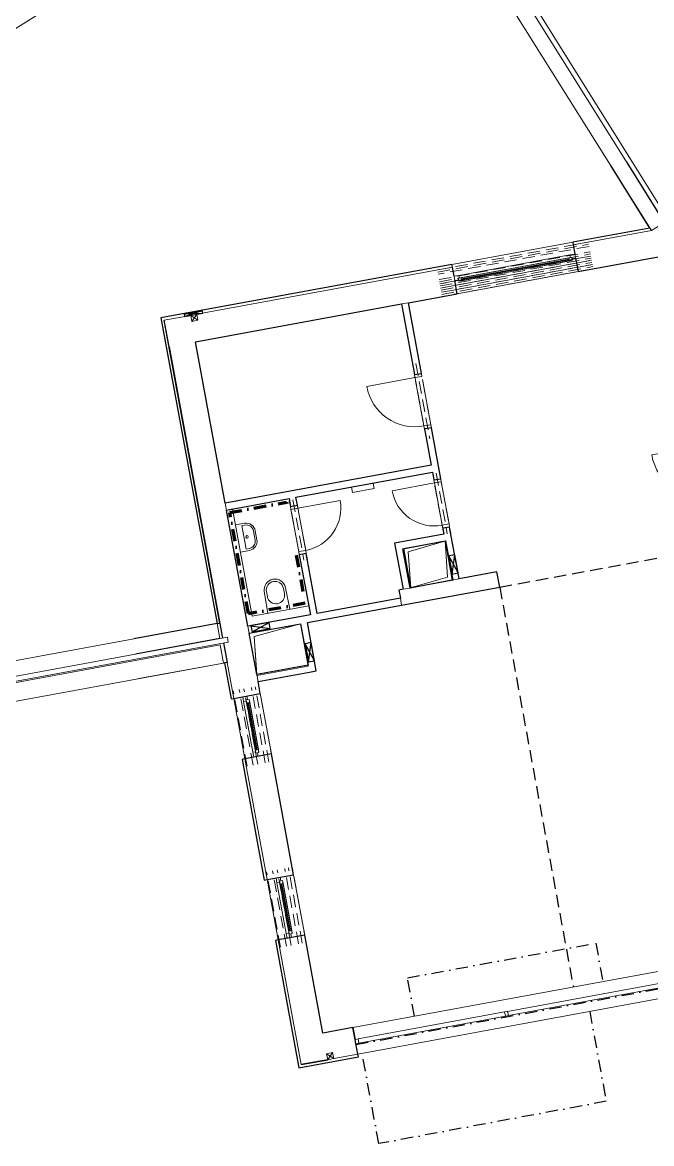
# Model space of a CAD drawing. Header units: millimetres. Extents: x -9129 to 220959, y -4760 to 72638.
# Drawn here: x 172643 to 182892, y -1682 to 16582 of the extents above; entities that cross this region are included whole.
import ezdxf

# ---------------------------------------------------------------- set-up
doc = ezdxf.new("R2010")
doc.units = ezdxf.units.MM
for name, pattern in [('HA_Dash_3mm-S1mm', [300, 200, -100]), ('HA_DashDot_2_2mm-S0_6mm', [1650, 750, -450, 0, -450]), ('HA_DashDot_4mm-S1mm', [400, 200, -100, 0, -100])]:
    doc.linetypes.add(name, pattern=pattern)
for name, color, linetype, lineweight in [('A-DETL-____-HDLN', 9, 'HA_Dash_3mm-S1mm', 25), ('A-DETL-____-OTLN', 9, 'Continuous', 25), ('A-DETL-____-THIN', 9, 'Continuous', 9), ('A-DETL-GENF-OTLN', 9, 'Continuous', 9), ('A-DOOR-____-MCUT', 9, 'HA_DashDot_2_2mm-S0_6mm', 9), ('A-DOOR-____-OTLN', 9, 'Continuous', 9), ('A-DOOR-FRAM-MCUT', 9, 'Continuous', 9), ('A-FLOR-____-OTLN', 9, 'Continuous', 9), ('A-FLOR-____-OVHD', 9, 'HA_DashDot_4mm-S1mm', 25), ('A-GENM-____-HDLN', 9, 'HA_Dash_3mm-S1mm', 9), ('A-GENM-____-OTLN', 9, 'Continuous', 9), ('A-GLAZ-____-MCUT', 9, 'Continuous', 5), ('A-GLAZ-____-OTLN', 9, 'Continuous', 5), ('A-GLAZ-CURT-MCUT', 9, 'Continuous', 5), ('A-GLAZ-CURT-OTLN', 9, 'Continuous', 5), ('A-GLAZ-CWMG-MCUT', 9, 'Continuous', 5), ('A-GLAZ-CWMG-OTLN', 9, 'Continuous', 5), ('A-WALL-____-MCUT', 9, 'Continuous', 25), ('A-WALL-____-OTLN', 9, 'Continuous', 9), ('I-WALL-____-MCUT', 9, 'Continuous', 25), ('I-WALL-____-OTLN', 9, 'Continuous', 9), ('M-HVAC-DUCT-OTLN', 9, 'Continuous', 9), ('P-SANR-FIXT-OTLN', 9, 'Continuous', 9)]:
    doc.layers.add(name, color=color, linetype=linetype, lineweight=lineweight)

# ---------------------------------------------------------------- blocks, each defined once
blk = doc.blocks.new('HA_DR_Single_Swing_Solid - In_OJ_700x2100-2215883-schema POHLEDU D_140_6400')
at = {"layer": 'A-DOOR-____-MCUT'}
for p, q in [((-350, 57.5), (350, 57.5)), ((-350, -57.5), (350, -57.5))]:
    blk.add_line(p, q, dxfattribs=at)
at = {"layer": 'A-DOOR-____-OTLN', "lineweight": 5}
blk.add_line((350, 757.5), (350, 57.5), dxfattribs=at)
blk.add_arc((350, 57.5), 700, 90, 180, dxfattribs=at)
at = {"layer": 'A-DOOR-FRAM-MCUT'}
for p, q in [((-400, 57.5), (-350, 57.5)), ((-350, 57.5), (-350, -57.5)), ((350, 57.5), (400, 57.5)), ((350, -57.5), (350, 57.5)), ((-350, -57.5), (-400, -57.5)), ((400, -57.5), (350, -57.5))]:
    blk.add_line(p, q, dxfattribs=at)
blk = doc.blocks.new('HA_DR_Single_Swing_Solid - In_OJ_700x2100-2215885-schema POHLEDU D_140_6400')
at = {"layer": 'A-DOOR-____-MCUT'}
for p, q in [((-350, 57.5), (350, 57.5)), ((-350, -57.5), (350, -57.5))]:
    blk.add_line(p, q, dxfattribs=at)
at = {"layer": 'A-DOOR-____-OTLN', "lineweight": 5}
blk.add_line((350, -757.5), (350, -57.5), dxfattribs=at)
blk.add_arc((350, -57.5), 700, 180, 270, dxfattribs=at)
at = {"layer": 'A-DOOR-FRAM-MCUT'}
for p, q in [((-350, 57.5), (-400, 57.5)), ((-350, -57.5), (-350, 57.5)), ((400, 57.5), (350, 57.5)), ((350, 57.5), (350, -57.5)), ((-400, -57.5), (-350, -57.5)), ((350, -57.5), (400, -57.5))]:
    blk.add_line(p, q, dxfattribs=at)
blk = doc.blocks.new('HA_DR_Single_Swing_Solid - In_OJ_800x2100-2215786-schema POHLEDU D_140_6400')
at = {"layer": 'A-DOOR-____-MCUT'}
for p, q in [((-400, 57.5), (400, 57.5)), ((-400, -57.5), (400, -57.5))]:
    blk.add_line(p, q, dxfattribs=at)
at = {"layer": 'A-DOOR-____-OTLN', "lineweight": 5}
blk.add_line((400, 857.5), (400, 57.5), dxfattribs=at)
blk.add_arc((400, 57.5), 800, 90, 180, dxfattribs=at)
at = {"layer": 'A-DOOR-FRAM-MCUT'}
for p, q in [((-450, 57.5), (-400, 57.5)), ((-400, 57.5), (-400, -57.5)), ((400, 57.5), (450, 57.5)), ((400, -57.5), (400, 57.5)), ((-400, -57.5), (-450, -57.5)), ((450, -57.5), (400, -57.5))]:
    blk.add_line(p, q, dxfattribs=at)
blk = doc.blocks.new('HA_DR_Single_Swing_Solid - In_OJ_900x2100_Vstupni-2215765-schema POHLEDU D_140_6400')
at = {"layer": 'A-DOOR-____-MCUT'}
for p, q in [((-450, 125), (450, 125)), ((-450, -125), (450, -125))]:
    blk.add_line(p, q, dxfattribs=at)
at = {"layer": 'A-DOOR-____-OTLN', "lineweight": 5}
blk.add_line((450, 1025), (450, 125), dxfattribs=at)
at = {"layer": 'A-DOOR-____-OTLN'}
for p, q in [((-500, 125), (500, 125)), ((-500, -125), (500, -125))]:
    blk.add_line(p, q, dxfattribs=at)
at = {"layer": 'A-DOOR-____-OTLN', "lineweight": 5}
blk.add_arc((450, 125), 900, 90, 180, dxfattribs=at)
at = {"layer": 'A-DOOR-FRAM-MCUT'}
for p, q in [((-500, 125), (-450, 125)), ((-450, 125), (-450, -125)), ((450, 125), (500, 125)), ((450, -125), (450, 125)), ((-450, -125), (-500, -125)), ((500, -125), (450, -125))]:
    blk.add_line(p, q, dxfattribs=at)
blk = doc.blocks.new('HA_WD_SinglePanel - 1000x3200-2168127-schema POHLEDU D_140_6400')
at = {"layer": 'A-GLAZ-____-MCUT'}
for p, q in [((-440, 25), (-440, -25)), ((-390, 25), (-440, 25)), ((-390, -25), (-390, 25)), ((390, 5), (-390, 5)), ((390, 25), (390, -25)), ((440, 25), (390, 25)), ((440, -25), (440, 25)), ((-500, 0), (-440, 0)), ((-420, -70), (-500, -70)), ((-440, -25), (-390, -25)), ((-420, -25), (-420, -70)), ((390, -5), (-390, -5)), ((390, -25), (440, -25)), ((420, -70), (420, -25)), ((500, -70), (420, -70)), ((440, 0), (500, 0))]:
    blk.add_line(p, q, dxfattribs=at)
at = {"layer": 'A-GLAZ-____-OTLN'}
for p, q in [((-440, -25), (-440, 25)), ((440, 25), (-440, 25)), ((390, 25), (-390, 25)), ((440, 25), (440, -25)), ((-440, -25), (440, -25)), ((420, -70), (-420, -70)), ((390, -25), (-390, -25))]:
    blk.add_line(p, q, dxfattribs=at)
blk = doc.blocks.new('HA_WD_SinglePanel - 1000x3200-2168126-schema POHLEDU D_140_6400')
at = {"layer": 'A-GLAZ-____-MCUT'}
for p, q in [((-420, 70), (-500, 70)), ((-500, 0), (-440, 0)), ((-440, -25), (-440, 25)), ((-440, 25), (-390, 25)), ((-420, 25), (-420, 70)), ((-390, 25), (-390, -25)), ((390, 5), (-390, 5)), ((390, -25), (390, 25)), ((390, 25), (440, 25)), ((500, 70), (420, 70)), ((420, 70), (420, 25)), ((440, 25), (440, -25)), ((440, 0), (500, 0)), ((-390, -25), (-440, -25)), ((390, -5), (-390, -5)), ((440, -25), (390, -25))]:
    blk.add_line(p, q, dxfattribs=at)
at = {"layer": 'A-GLAZ-____-OTLN'}
for p, q in [((440, 25), (-440, 25)), ((-440, -25), (-440, 25)), ((420, 70), (-420, 70)), ((390, 25), (-390, 25)), ((440, 25), (440, -25)), ((-440, -25), (440, -25)), ((390, -25), (-390, -25))]:
    blk.add_line(p, q, dxfattribs=at)
blk = doc.blocks.new('HA_WD_SinglePanel - 2000x1150-2168136-schema POHLEDU D_140_6400')
at = {"layer": 'A-GLAZ-____-MCUT'}
for p, q in [((-1000, 70), (-1000, 0)), ((-920, 70), (-1000, 70)), ((-1000, 0), (-940, 0)), ((-940, -25), (-940, 25)), ((-940, 25), (-890, 25)), ((-920, 25), (-920, 70)), ((-890, 25), (-890, -25)), ((890, 5), (-890, 5)), ((890, -25), (890, 25)), ((890, 25), (940, 25)), ((1000, 70), (920, 70)), ((920, 70), (920, 25)), ((940, 25), (940, -25)), ((940, 0), (1000, 0)), ((1000, 0), (1000, 70)), ((-890, -25), (-940, -25)), ((890, -5), (-890, -5)), ((940, -25), (890, -25))]:
    blk.add_line(p, q, dxfattribs=at)
at = {"layer": 'A-GLAZ-____-OTLN'}
for p, q in [((940, 25), (-940, 25)), ((-940, -25), (-940, 25)), ((920, 70), (-920, 70)), ((890, 25), (-890, 25)), ((940, 25), (940, -25)), ((-940, -25), (940, -25)), ((890, -25), (-890, -25))]:
    blk.add_line(p, q, dxfattribs=at)
blk = doc.blocks.new('HA_GM_Shaft_Rectangle - Default-2240305-schema POHLEDU D_140_6400')
at = {"layer": 'A-DETL-GENF-OTLN'}
for p, q in [((68.5, -68.5), (850, 0)), ((0, -685), (68.5, -68.5))]:
    blk.add_line(p, q, dxfattribs=at)
at = {"layer": 'A-GENM-____-OTLN'}
for p, q in [((0, -685), (0, 0)), ((0, 0), (850, 0)), ((850, 0), (850, -685)), ((850, -685), (0, -685))]:
    blk.add_line(p, q, dxfattribs=at)
blk = doc.blocks.new('HA_GM_Shaft_Rectangle - Default-2240303-schema POHLEDU D_140_6400')
at = {"layer": 'A-DETL-GENF-OTLN'}
for p, q in [((65, -65), (700, 0)), ((0, -650), (65, -65))]:
    blk.add_line(p, q, dxfattribs=at)
at = {"layer": 'A-GENM-____-OTLN'}
for p, q in [((0, -650), (0, 0)), ((0, 0), (700, 0)), ((700, 0), (700, -650)), ((700, -650), (0, -650))]:
    blk.add_line(p, q, dxfattribs=at)
blk = doc.blocks.new('ABMV_Toilet_WallHung - Default-1481197-schema POHLEDU D_140_6400')
at = {"layer": 'A-GENM-____-OTLN'}
for p, q in [((-50, 432), (-55, 75)), ((-16, 426), (-16, 340)), ((266, 340), (266, 426)), ((305, 75), (300, 432))]:
    blk.add_line(p, q, dxfattribs=at)
for centre, radius, start, end in [((125, 430), 175, 0.7323, 179.2677), ((125, 426), 141, 0, 180), ((125, 340), 141, 180, 360)]:
    blk.add_arc(centre, radius, start, end, dxfattribs=at)
blk = doc.blocks.new('ABMV_WashBasin_Generic - 450x300-1481137-schema POHLEDU D_140_6400')
at = {"layer": 'P-SANR-FIXT-OTLN'}
for p, q in [((-100, 200), (-100, 50)), ((-70, 150), (-70, 200)), ((200, 350), (50, 350)), ((50, 320), (200, 320)), ((320, 200), (320, 150)), ((350, 50), (350, 200)), ((320, 150), (-70, 150))]:
    blk.add_line(p, q, dxfattribs=at)
for centre, radius, start, end in [((50, 200), 150, 90, 180), ((50, 200), 120, 90, 180), ((125, 200), 20, 90, 270), ((125, 200), 20, 270, 90), ((200, 200), 150, 360, 90), ((200, 200), 120, 360, 90)]:
    blk.add_arc(centre, radius, start, end, dxfattribs=at)
blk = doc.blocks.new('Systémový panel - Sklo-2011739-schema POHLEDU D_140_6400')
at = {"layer": 'A-GLAZ-CURT-MCUT'}
for p, q in [((1212.5, 0), (-1212.5, 0)), ((-1212.5, 0), (-1212.5, -70)), ((1212.5, -70), (1212.5, 0)), ((-1212.5, -70), (1212.5, -70))]:
    blk.add_line(p, q, dxfattribs=at)
blk = doc.blocks.new('Systémový panel - Sklo-2011743-schema POHLEDU D_140_6400')
at = {"layer": 'A-GLAZ-CURT-MCUT'}
for p, q in [((1300, 0), (-1300, 0)), ((-1300, 0), (-1300, -70)), ((1300, -70), (1300, 0)), ((-1300, -70), (1300, -70))]:
    blk.add_line(p, q, dxfattribs=at)
blk = doc.blocks.new('Obdélníková příčel - 50x70mm EXT-2011734-schema POHLEDU D_140_6400')
at = {"layer": 'A-GLAZ-CWMG-MCUT'}
for p, q in [((-25, 70), (25, 70)), ((-25, 0), (-25, 70)), ((25, 0), (-25, 0)), ((25, 70), (25, 0))]:
    blk.add_line(p, q, dxfattribs=at)
blk = doc.blocks.new('HA_GM_Tiling_LineBased - Generic Tiles-2157053-schema POHLEDU D_140_6400')
at = {"layer": 'A-GENM-____-OTLN', "linetype": 'HA_DashDot_4mm-S1mm', "lineweight": 80}
blk.add_line((0, -50), (795, -50), dxfattribs=at)
blk = doc.blocks.new('HA_GM_Tiling_LineBased - Generic Tiles-2157054-schema POHLEDU D_140_6400')
at = {"layer": 'A-GENM-____-OTLN', "linetype": 'HA_DashDot_4mm-S1mm', "lineweight": 80}
blk.add_line((50, -50), (990, -50), dxfattribs=at)
blk = doc.blocks.new('HA_GM_Tiling_LineBased - Generic Tiles-2157055-schema POHLEDU D_140_6400')
at = {"layer": 'A-GENM-____-OTLN', "linetype": 'HA_DashDot_4mm-S1mm', "lineweight": 80}
blk.add_line((50, -50), (80, -50), dxfattribs=at)
blk = doc.blocks.new('HA_GM_Tiling_LineBased - Generic Tiles-2157056-schema POHLEDU D_140_6400')
at = {"layer": 'A-GENM-____-OTLN', "linetype": 'HA_DashDot_4mm-S1mm', "lineweight": 80}
blk.add_line((50, -50), (1725, -50), dxfattribs=at)
blk = doc.blocks.new('TB_revizni dvirka 300x300 - TB_revizni dvirka 300x300-1933652-schema POHLEDU D_140_6400')
at = {"layer": 'A-GENM-____-OTLN'}
for p, q in [((150, 10), (-150, 10)), ((-150, 10), (-150, 0)), ((-150, 0), (150, 0)), ((150, 0), (150, 10))]:
    blk.add_line(p, q, dxfattribs=at)
blk = doc.blocks.new('TB_Porotherm KP11_5_1000mm - TB_Porotherm KP11_5_1000mm-1965691-schema POHLEDU D_140_6400')
at = {"layer": 'A-GENM-____-HDLN'}
for p, q in [((-500, 57.5), (500, 57.5)), ((-500, 0), (500, 0)), ((500, -57.5), (-500, -57.5))]:
    blk.add_line(p, q, dxfattribs=at)
blk = doc.blocks.new('TB_Porotherm KP11_5_1250mm - TB_Porotherm KP11_5_1250mm-1972106-schema POHLEDU D_140_6400')
at = {"layer": 'A-GENM-____-HDLN'}
for p, q in [((-625, 57.5), (625, 57.5)), ((-625, 0), (625, 0)), ((625, -57.5), (-625, -57.5))]:
    blk.add_line(p, q, dxfattribs=at)
blk = doc.blocks.new('TB_Porotherm KP7_2500mm - TB_Porotherm KP7_2500mm-2000681-schema POHLEDU D_140_6400')
at = {"layer": 'A-GENM-____-HDLN'}
for p, q in [((-1250, 35), (1250, 35)), ((-1250, 0), (1250, 0)), ((1250, -35), (-1250, -35))]:
    blk.add_line(p, q, dxfattribs=at)
blk = doc.blocks.new('TB_Porotherm KPVarioUNI_1250mm - TB_Porotherm KPVarioUNI_1250mm-1997363-schema POHLEDU D_140_6400')
at = {"layer": 'A-GENM-____-HDLN'}
for p, q in [((-625, 205), (625, 205)), ((-625, 105), (625, 105)), ((-625, 30), (625, 30)), ((-625, -95), (625, -95)), ((-625, -157.5), (625, -157.5)), ((-100, 0), (100, 0)), ((-625, -220), (625, -220))]:
    blk.add_line(p, q, dxfattribs=at)
blk = doc.blocks.new('Obdélníková příčel - 50x70mm EXT-2011748-schema POHLEDU D_140_6400')
at = {"layer": 'A-GLAZ-CWMG-MCUT'}
for p, q in [((0, 70), (-50, 70)), ((-50, 70), (-50, 0)), ((-50, 0), (0, 0)), ((0, 0), (0, 70))]:
    blk.add_line(p, q, dxfattribs=at)
blk = doc.blocks.new('185-01_OBJEKT A_Central_rvt-1-schema POHLEDU D_140_6400')
at = {"layer": 'A-DETL-____-HDLN'}
for q in [(6626, 8057), (4162, 868)]:
    blk.add_line((2963, 7383), q, dxfattribs=at)
at = {"layer": 'A-DETL-____-OTLN'}
for p, q in [((5409, 13232), (4772, 14249)), ((5674, 13281), (5037, 14298)), ((-1883, 11891), (-2178, 11836)), ((-2170, 11792), (-1883, 11891)), ((-1875, 11846), (-1883, 11891)), ((-2178, 11836), (-1875, 11846)), ((-2178, 11836), (-2170, 11792)), ((-2170, 11792), (-1875, 11846)), ((2230, 7909), (2132, 7891)), ((2132, 7891), (2186, 7596)), ((2285, 7614), (2132, 7891)), ((2186, 7596), (2230, 7909)), ((2285, 7614), (2230, 7909)), ((2186, 7596), (2285, 7614)), ((-1641, 6790), (-2998, 6540)), ((-795, 6808), (-1090, 6754)), ((-1072, 6656), (-795, 6808)), ((-777, 6710), (-795, 6808)), ((-1090, 6754), (-1072, 6656)), ((-1090, 6754), (-777, 6710)), ((-1072, 6656), (-777, 6710)), ((-1596, 6544), (-2973, 6291)), ((-109, 6478), (-208, 6460)), ((-208, 6460), (-153, 6165)), ((-55, 6183), (-208, 6460)), ((-153, 6165), (-109, 6478)), ((-55, 6183), (-109, 6478)), ((-153, 6165), (-55, 6183))]:
    blk.add_line(p, q, dxfattribs=at)
at = {"layer": 'A-DETL-____-THIN'}
for p, q in [((548, 9013), (902, 9078)), ((564, 8924), (548, 9013)), ((918, 8990), (564, 8924)), ((902, 9078), (918, 8990)), ((-1538, 6146), (-2915, 5893))]:
    blk.add_line(p, q, dxfattribs=at)
at = {"layer": 'A-FLOR-____-OTLN'}
blk.add_line((572, 207), (6596, 1315), dxfattribs=at)
at = {"layer": 'A-FLOR-____-OVHD'}
for p, q in [((1459, 1018), (4528, 1582)), ((4528, 1582), (4643, 956)), ((623, -68), (6647, 1040)), ((1575, 391), (1459, 1018)), ((4428, 469), (4697, -993)), ((572, 207), (623, -68)), ((991, -1682), (729, -257)), ((4697, -993), (991, -1682))]:
    blk.add_line(p, q, dxfattribs=at)
at = {"layer": 'A-WALL-____-MCUT'}
for p, q in [((5409, 13232), (4151, 13001)), ((4151, 13001), (4159, 12957)), ((4159, 12957), (4186, 12809)), ((4238, 12524), (5753, 12803)), ((2184, 12639), (-2557, 11767)), ((2192, 12595), (2184, 12639)), ((4199, 12740), (4238, 12524)), ((2219, 12447), (2192, 12595)), ((2271, 12162), (2232, 12378)), ((1475, 12015), (2271, 12162)), ((-1992, 11377), (1362, 11995)), ((-2557, 11767), (-1641, 6790)), ((-1597, 6798), (-2504, 11730)), ((-1509, 8751), (-1992, 11377)), ((-2425, 11298), (-1562, 6609)), ((-1140, 6745), (-1488, 8638)), ((-1641, 6790), (-1597, 6798)), ((-1562, 6609), (-1552, 6552)), ((-995, 5958), (-1119, 6632)), ((-1537, 6474), (-1479, 6157)), ((-1479, 6157), (-1523, 6149)), ((-1523, 6149), (-1415, 5561)), ((-938, 5649), (-974, 5845)), ((-1415, 5561), (-1371, 5569)), ((-1371, 5569), (-938, 5649)), ((-1190, 4585), (-1234, 4577)), ((-1234, 4577), (-872, 2610)), ((-757, 4665), (-1190, 4585)), ((-395, 2698), (-757, 4665)), ((-872, 2610), (-828, 2618)), ((-828, 2618), (-395, 2698)), ((-214, 1715), (-647, 1635)), ((80, 116), (-214, 1715)), ((-647, 1635), (-691, 1627)), ((-691, 1627), (-309, -448)), ((572, 207), (80, 116)), ((652, -226), (572, 207)), ((-309, -448), (660, -270)), ((160, -316), (-273, -396)), ((-273, -396), (160, -316)), ((660, -270), (652, -226))]:
    blk.add_line(p, q, dxfattribs=at)
at = {"layer": 'A-WALL-____-MCUT', "lineweight": 9}
for p, q in [((4159, 12957), (5435, 13191)), ((5435, 13191), (4159, 12957)), ((-1973, 11828), (2192, 12595)), ((2192, 12595), (-1973, 11828)), ((1475, 12015), (1362, 11995)), ((-2504, 11730), (-2072, 11810)), ((-2072, 11810), (-2504, 11730)), ((-2504, 11730), (-2425, 11298)), ((-1509, 8751), (-1488, 8638)), ((2190, 7495), (2303, 7516)), ((1388, 7348), (1501, 7368)), ((1344, 7202), (1365, 7089)), ((1365, 7089), (1344, 7202)), ((-1140, 6745), (-1129, 6689)), ((-1129, 6689), (-1140, 6745)), ((-1129, 6689), (-1119, 6632)), ((-1371, 5569), (-1479, 6157)), ((-1479, 6157), (-1371, 5569)), ((-995, 5958), (-974, 5845)), ((-828, 2618), (-1190, 4585)), ((-1190, 4585), (-828, 2618)), ((-273, -396), (-647, 1635)), ((-647, 1635), (-273, -396)), ((258, -298), (652, -226)), ((652, -226), (258, -298))]:
    blk.add_line(p, q, dxfattribs=at)
at = {"layer": 'A-WALL-____-OTLN'}
for p, q in [((2184, 12639), (4151, 13001)), ((4238, 12524), (2271, 12162)), ((-1190, 4585), (-1371, 5569)), ((-938, 5649), (-757, 4665)), ((-647, 1635), (-828, 2618)), ((-395, 2698), (-214, 1715)), ((572, 207), (6596, 1315)), ((6675, 883), (652, -226))]:
    blk.add_line(p, q, dxfattribs=at)
at = {"layer": 'I-WALL-____-MCUT'}
for p, q in [((1362, 11995), (1573, 10844)), ((1687, 10865), (1475, 12015)), ((1573, 10844), (1687, 10865)), ((1849, 9980), (1736, 9959)), ((1736, 9959), (1845, 9369)), ((2002, 9148), (1849, 9980)), ((1845, 9369), (-1509, 8751)), ((-357, 8846), (1866, 9256)), ((1866, 9256), (1889, 9128)), ((1889, 9128), (2002, 9148)), ((-1488, 8638), (-470, 8826)), ((-470, 8826), (-447, 8698)), ((-333, 8719), (-357, 8846)), ((-447, 8698), (-333, 8719)), ((2051, 8247), (1250, 8100)), ((2147, 8362), (2034, 8341)), ((2034, 8341), (2051, 8247)), ((2303, 7516), (2147, 8362)), ((1250, 8100), (1270, 7987)), ((1384, 8008), (2072, 8134)), ((2072, 8134), (2190, 7495)), ((-189, 7932), (-302, 7911)), ((-302, 7911), (-122, 6932)), ((-9, 6953), (-189, 7932)), ((1270, 7987), (1388, 7348)), ((1501, 7368), (1384, 8008)), ((2190, 7495), (1501, 7368)), ((2917, 7629), (2303, 7516)), ((2963, 7383), (2917, 7629)), ((1388, 7348), (1319, 7335)), ((1319, 7335), (1344, 7202)), ((1365, 7089), (2963, 7383)), ((1344, 7202), (-9, 6953)), ((-170, 6807), (1365, 7089)), ((-122, 6932), (-1140, 6745)), ((-1119, 6632), (-283, 6786)), ((-283, 6786), (-159, 6112)), ((-25, 6020), (-170, 6807)), ((-159, 6112), (-995, 5958)), ((-974, 5845), (-138, 5999)), ((-138, 5999), (-25, 6020))]:
    blk.add_line(p, q, dxfattribs=at)
at = {"layer": 'I-WALL-____-OTLN'}
for p, q in [((-1390, 8656), (-1488, 8638)), ((-1167, 6893), (-1488, 8638)), ((-1390, 8656), (-1068, 6911)), ((-1068, 6911), (-149, 7080)), ((-122, 6932), (-149, 7080)), ((-1167, 6893), (-1140, 6745)), ((-122, 6932), (-1140, 6745))]:
    blk.add_line(p, q, dxfattribs=at)
at = {"layer": 'M-HVAC-DUCT-OTLN', "lineweight": 5}
for p, q in [((-2072, 11810), (-1973, 11828)), ((-2072, 11810), (-1955, 11730)), ((-2054, 11712), (-2072, 11810)), ((-2054, 11712), (-1973, 11828)), ((-1955, 11730), (-2054, 11712)), ((-1973, 11828), (-1955, 11730)), ((142, -218), (240, -200)), ((142, -218), (258, -298)), ((160, -316), (142, -218)), ((160, -316), (240, -200)), ((258, -298), (160, -316)), ((240, -200), (258, -298))]:
    blk.add_line(p, q, dxfattribs=at)
at = {"layer": 'A-DOOR-____-OTLN', "lineweight": 9}
for name, p, rotation in [('HA_DR_Single_Swing_Solid - In_OJ_800x2100-2215786-schema POHLEDU D_140_6400', (1711, 10412), 100.4270886610819), ('HA_DR_Single_Swing_Solid - In_OJ_900x2100_Vstupni-2215765-schema POHLEDU D_140_6400', (6528, 9280), 100.4270886610821), ('HA_DR_Single_Swing_Solid - In_OJ_700x2100-2215883-schema POHLEDU D_140_6400', (2018, 8745), 100.4270886610819), ('HA_DR_Single_Swing_Solid - In_OJ_700x2100-2215885-schema POHLEDU D_140_6400', (-318, 8315), 100.4270886610819)]:
    blk.add_blockref(name, p, dxfattribs=dict(at, rotation=rotation))
at = {"layer": 'A-GENM-____-OTLN', "lineweight": 9}
for name, p, rotation in [('TB_Porotherm KP7_2500mm - TB_Porotherm KP7_2500mm-2000681-schema POHLEDU D_140_6400', (3182, 12741), 10.42708866108206), ('TB_Porotherm KP7_2500mm - TB_Porotherm KP7_2500mm-2000681-schema POHLEDU D_140_6400', (3211, 12584), 10.42708866108206), ('TB_Porotherm KP7_2500mm - TB_Porotherm KP7_2500mm-2000681-schema POHLEDU D_140_6400', (3223, 12515), 10.42708866108206), ('TB_Porotherm KP7_2500mm - TB_Porotherm KP7_2500mm-2000681-schema POHLEDU D_140_6400', (3236, 12446), 10.42708866108206), ('TB_Porotherm KP7_2500mm - TB_Porotherm KP7_2500mm-2000681-schema POHLEDU D_140_6400', (3249, 12377), 10.42708866108206), ('TB_revizni dvirka 300x300 - TB_revizni dvirka 300x300-1933652-schema POHLEDU D_140_6400', (-2031, 11863), 190.4270886610824), ('TB_Porotherm KP11_5_1250mm - TB_Porotherm KP11_5_1250mm-1972106-schema POHLEDU D_140_6400', (1711, 10412), 280.4270886610821), ('TB_Porotherm KP11_5_1000mm - TB_Porotherm KP11_5_1000mm-1965691-schema POHLEDU D_140_6400', (2018, 8745), 280.4270886610821), ('HA_GM_Tiling_LineBased - Generic Tiles-2157054-schema POHLEDU D_140_6400', (-1493, 8637), 10.42708866108196), ('HA_GM_Tiling_LineBased - Generic Tiles-2157055-schema POHLEDU D_140_6400', (-470, 8826), 280.4270886610819), ('TB_Porotherm KP11_5_1000mm - TB_Porotherm KP11_5_1000mm-1965691-schema POHLEDU D_140_6400', (-318, 8315), 280.4270886610821), ('HA_GM_Tiling_LineBased - Generic Tiles-2157056-schema POHLEDU D_140_6400', (-1172, 6892), 100.427088661082), ('HA_GM_Shaft_Rectangle - Default-2240303-schema POHLEDU D_140_6400', (2190, 7495), 190.4270886610817), ('HA_GM_Tiling_LineBased - Generic Tiles-2157053-schema POHLEDU D_140_6400', (-302, 7911), 280.4270886610819), ('HA_GM_Tiling_LineBased - Generic Tiles-2157054-schema POHLEDU D_140_6400', (-149, 7080), 190.4270886610819), ('HA_GM_Shaft_Rectangle - Default-2240305-schema POHLEDU D_140_6400', (-1119, 6632), 10.42708866108196), ('TB_Porotherm KPVarioUNI_1250mm - TB_Porotherm KPVarioUNI_1250mm-1997363-schema POHLEDU D_140_6400', (-1064, 5117), 100.427088661082), ('TB_Porotherm KPVarioUNI_1250mm - TB_Porotherm KPVarioUNI_1250mm-1997363-schema POHLEDU D_140_6400', (-521, 2167), 100.427088661082)]:
    blk.add_blockref(name, p, dxfattribs=dict(at, rotation=rotation))
at = {"layer": 'A-GLAZ-____-OTLN', "lineweight": 9}
for name, p, rotation in [('HA_WD_SinglePanel - 2000x1150-2168136-schema POHLEDU D_140_6400', (3215, 12559), 10.42708866108217), ('HA_WD_SinglePanel - 1000x3200-2168127-schema POHLEDU D_140_6400', (-1064, 5117), 280.4270886610821), ('HA_WD_SinglePanel - 1000x3200-2168126-schema POHLEDU D_140_6400', (-521, 2167), 100.4270886610821)]:
    blk.add_blockref(name, p, dxfattribs=dict(at, rotation=rotation))
at = {"layer": 'A-GLAZ-CURT-OTLN', "lineweight": 9, "rotation": 10.42708866108224}
for name, p in [('Systémový panel - Sklo-2011743-schema POHLEDU D_140_6400', (4369, 707)), ('Systémový panel - Sklo-2011739-schema POHLEDU D_140_6400', (1849, 244))]:
    blk.add_blockref(name, p, dxfattribs=at)
at = {"layer": 'A-GLAZ-CWMG-OTLN', "lineweight": 9, "extrusion": (0, 0, -1), "rotation": 169.5729113389178}
blk.add_blockref('Obdélníková příčel - 50x70mm EXT-2011734-schema POHLEDU D_140_6400', (-3066, 468), dxfattribs=at)
at = {"layer": 'A-GLAZ-CWMG-OTLN', "lineweight": 9, "rotation": 190.4270886610822}
blk.add_blockref('Obdélníková příčel - 50x70mm EXT-2011748-schema POHLEDU D_140_6400', (607, 15), dxfattribs=at)
at = {"layer": 'P-SANR-FIXT-OTLN', "lineweight": 9}
for name, p, rotation in [('ABMV_WashBasin_Generic - 450x300-1481137-schema POHLEDU D_140_6400', (-1373, 8288), 280.4270886610819), ('ABMV_Toilet_WallHung - Default-1481197-schema POHLEDU D_140_6400', (-745, 6894), 10.42708866108196)]:
    blk.add_blockref(name, p, dxfattribs=dict(at, rotation=rotation))
blk = doc.blocks.new('HA_GM_Shaft_Rectangle - Default-2321916-schema POHLEDU D_140_6400')
at = {"layer": 'A-DETL-GENF-OTLN'}
for p, q in [((70, -70), (850, 0)), ((0, -700), (70, -70))]:
    blk.add_line(p, q, dxfattribs=at)
at = {"layer": 'A-GENM-____-OTLN'}
for p, q in [((0, -700), (0, 0)), ((0, 0), (850, 0)), ((850, 0), (850, -700)), ((850, -700), (0, -700))]:
    blk.add_line(p, q, dxfattribs=at)
blk = doc.blocks.new('HA_GM_Shaft_Rectangle - Default-2321918-schema POHLEDU D_140_6400')
at = {"layer": 'A-DETL-GENF-OTLN'}
for p, q in [((65, -65), (700, 0)), ((0, -650), (65, -65))]:
    blk.add_line(p, q, dxfattribs=at)
at = {"layer": 'A-GENM-____-OTLN'}
for p, q in [((0, -650), (0, 0)), ((0, 0), (700, 0)), ((700, 0), (700, -650)), ((700, -650), (0, -650))]:
    blk.add_line(p, q, dxfattribs=at)

msp = doc.modelspace()

# ---------------------------------------------------------------- linework, layer by layer
at = {"layer": 'A-WALL-____-OTLN'}
for p, q in [((175015, 26237), (183103, 13323)), ((178836, 20286), (183214, 13297)), ((178490, 20217), (166706, 12835)), ((182891, 13190), (178490, 20217)), ((182891, 13190), (183103, 13323)), ((171043, 5912), (175815, 6790)), ((175860, 6544), (175815, 6790)), ((170664, 5484), (175864, 6441)), ((170836, 5620), (175983, 6567)), ((175997, 6488), (170882, 5547)), ((175918, 6146), (175864, 6441)), ((175997, 6488), (175983, 6567)), ((175918, 6146), (170718, 5189))]:
    msp.add_line(p, q, dxfattribs=at)

# ---------------------------------------------------------------- block references
at = {"color": 50, "lineweight": 5}
msp.add_blockref('185-01_OBJEKT A_Central_rvt-1-schema POHLEDU D_140_6400', (177456, 0), dxfattribs=at)
at = {"layer": 'A-GENM-____-OTLN', "lineweight": 5, "rotation": 10.42708866108199}
for name, p in [('HA_GM_Shaft_Rectangle - Default-2321918-schema POHLEDU D_140_6400', (178854, 8010)), ('HA_GM_Shaft_Rectangle - Default-2321916-schema POHLEDU D_140_6400', (176337, 6632))]:
    msp.add_blockref(name, p, dxfattribs=at)

doc.saveas('drawing.dxf')
